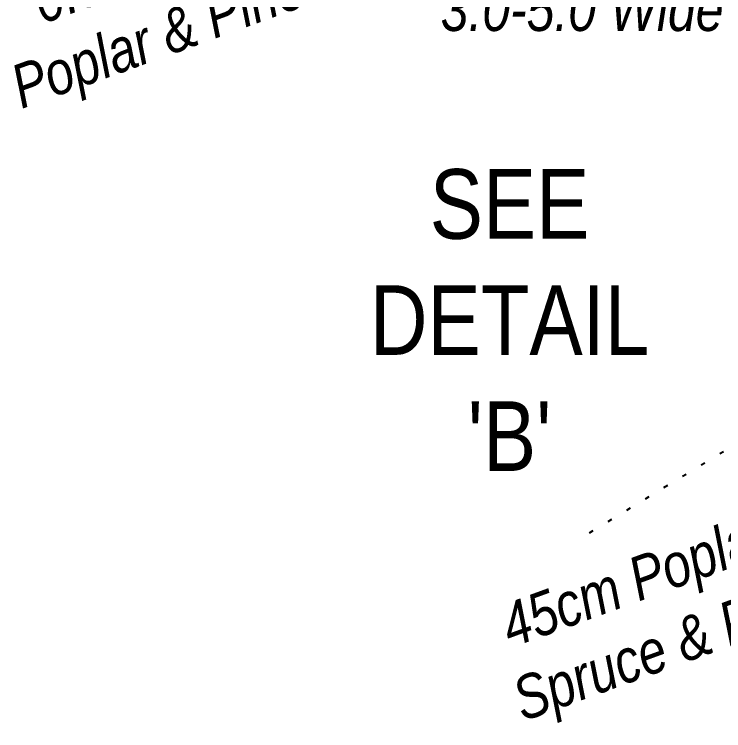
# Model space of a CAD drawing. Extents: x 471563 to 508050, y 6028961 to 6050146.
# Drawn here: x 481657.6 to 481820.4, y 6043596.4 to 6043760.8 of the extents above; entities that cross this region are included whole.
import ezdxf

# ---------------------------------------------------------------- set-up
doc = ezdxf.new("R2010")
doc.units = 0
doc.header["$LTSCALE"] = 5
doc.linetypes.add('foc-TOPO', pattern=[1, 0.2, -0.8])
for name, color, linetype in [('DETAIL-T', 7, 'Continuous'), ('T-BUSH-T', 110, 'Continuous'), ('T-VEGETATION-CHANGE', 104, 'foc-TOPO'), ('T-WATER-T', 170, 'Continuous')]:
    doc.layers.add(name, color=color, linetype=linetype)
doc.styles.add('80CG', font='ARIALN.TTF', dxfattribs={"height": 10})
doc.styles.add('80LS', font='ARIALNI.TTF', dxfattribs={"height": 10})
doc.styles.add('MtXpl_Arial_Narrow', font='ARIALNI.TTF')

msp = doc.modelspace()

# ---------------------------------------------------------------- linework, layer by layer
at = {"layer": 'T-VEGETATION-CHANGE', "flags": 128}
msp.add_lwpolyline([(481789.604, 6043641.799), (481952.639, 6043740.811)], dxfattribs=at)

# ---------------------------------------------------------------- texts
at = {"layer": 'DETAIL-T', "color": 3, "insert": (481771.256, 6043690.651), "char_height": 15.9915, "width": 63.60249, "attachment_point": 5, "style": '80CG'}
msp.add_mtext("SEE\\PDETAIL 'B'", dxfattribs=at)
at = {"layer": 'T-BUSH-T', "insert": (481649.778, 6043764.021), "char_height": 9.99475, "attachment_point": 1, "rotation": 20, "style": '80LS'}
msp.add_mtext_dynamic_manual_height_columns('\\pi11.5496;0.9m Tall \\P\\pi0.34471;Poplar & Pine', width=69.86183, gutter_width=50, heights=[0], dxfattribs=at)
at = {"layer": 'T-WATER-T', "insert": (481787.91, 6043783.678), "char_height": 9.99475, "width": 86.31202, "attachment_point": 2, "style": 'MtXpl_Arial_Narrow', "bg_fill": 3, "box_fill_scale": 1.15, "bg_fill_color": 256, "bg_fill_true_color": 256, "bg_fill_transparency": 0}
msp.add_mtext('Ephemeral Draw 3.0-5.0 Wide', dxfattribs=at)

# ---------------------------------------------------------------- next in the draw order: texts
at = {"layer": 'T-BUSH-T', "insert": (481764.774, 6043623.488), "char_height": 9.99475, "width": 73.00846, "attachment_point": 1, "rotation": 20, "line_spacing_factor": 1.010232, "style": '80LS', "bg_fill": 3, "box_fill_scale": 1.15, "bg_fill_color": 256, "bg_fill_true_color": 256, "bg_fill_transparency": 0}
msp.add_mtext('\\pi3.61563;45cm Poplar, \\P\\pi0.45563;Spruce & Pine', dxfattribs=at)

doc.saveas('drawing.dxf')
